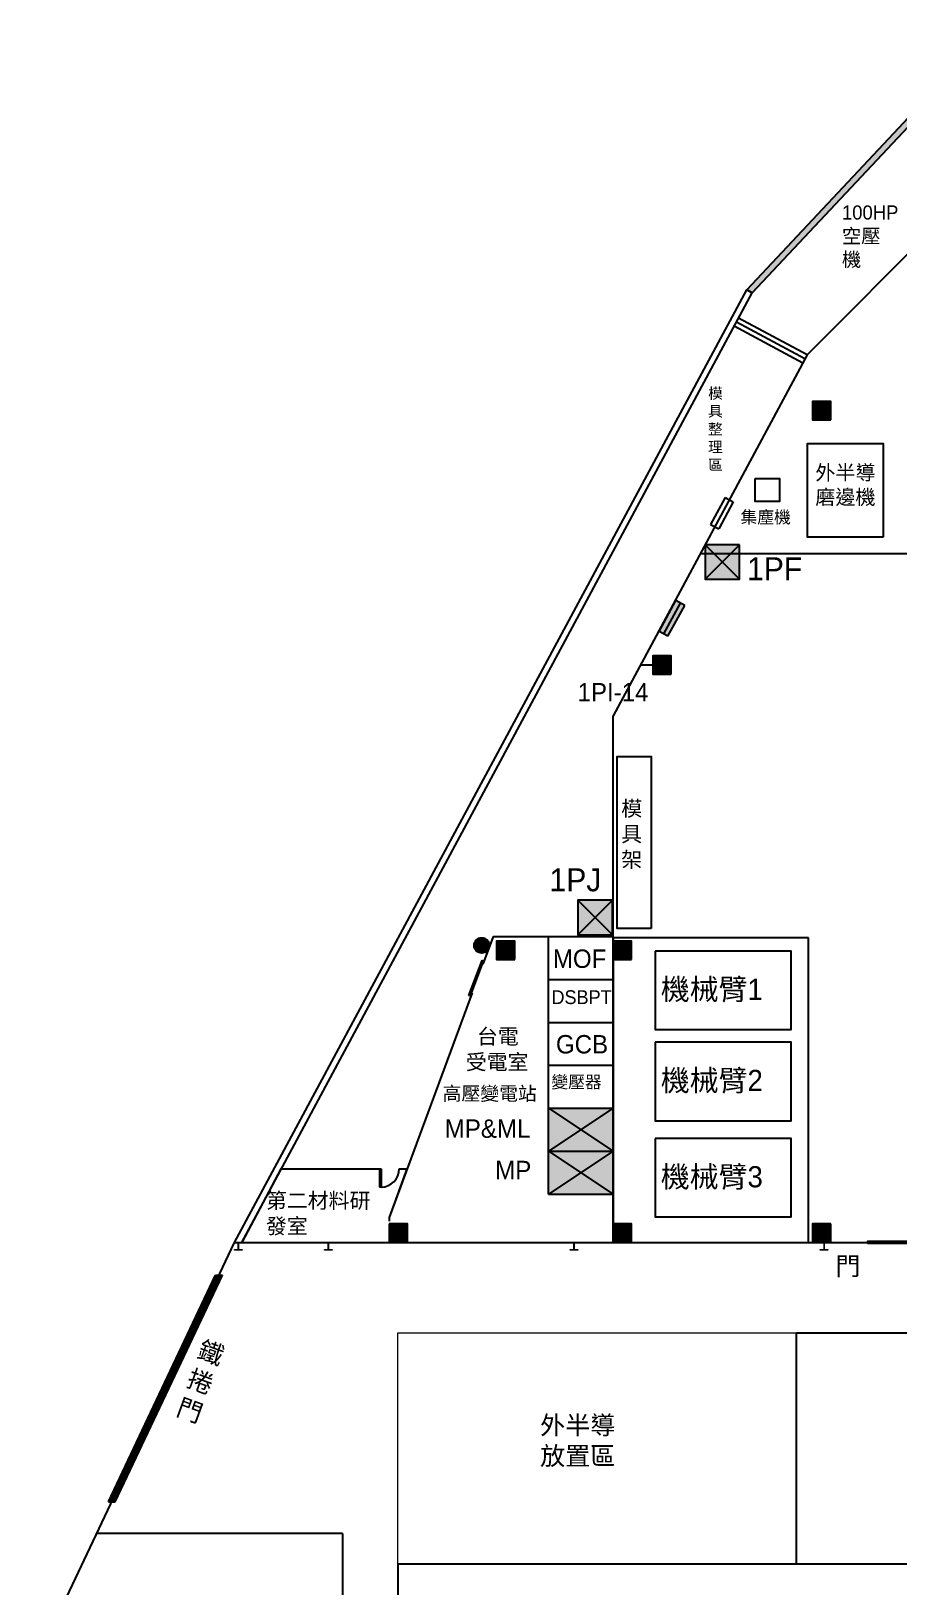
# Model space of a CAD drawing. Header units: millimetres. Extents: x 22594 to 38070, y -3587 to 6205.
# Drawn here: x 22606 to 25435, y 1110 to 6184 of the extents above; entities that cross this region are included whole.
import ezdxf

# ---------------------------------------------------------------- set-up
doc = ezdxf.new("R2010")
doc.units = ezdxf.units.MM
doc.linetypes.add('ACAD_ISO03W100', pattern=[30, 12, -18])
doc.linetypes.add('HIDDEN', pattern=[4.5, 3.5, -1])
doc.layers.get('0').update_dxf_attribs({"lineweight": 25})
doc.layers.add('DIM', color=3, linetype='Continuous', lineweight=13)
doc.layers.add('HID', color=4, linetype='HIDDEN', lineweight=13)
for name, color, linetype in [('圍牆', 27, 'Continuous'), ('柱子', 250, 'Continuous'), ('配電箱', 253, 'Continuous'), ('鐵捲門', 83, 'Continuous')]:
    doc.layers.add(name, color=color, linetype=linetype)
doc.styles.add('CHARDON', font='arial.ttf', dxfattribs={"height": 3})
doc.styles.add('SIMPLEX', font='simplex.shx')
doc.styles.get("Standard").update_dxf_attribs({"font": 'arial.ttf'})

msp = doc.modelspace()

# ---------------------------------------------------------------- hatches: boundary and pattern name
msp.add_hatch(color=5).paths.add_polyline_path([(24099.9, 3202.4, 1), (24049.9, 3202.4, 1)])
h = msp.add_hatch()
h.set_pattern_fill('ANSI31', color=256)
h.set_pattern_definition([(45, (-20507.3048, -1063.8885), (-2.24506403, 2.24506403), [])])
h.paths.add_polyline_path([(25332.6, 2236.9), (25332.6, 2230.9), (25557.6, 2230.9), (25557.6, 2236.9)])
h = msp.add_hatch()
h.set_pattern_fill('ANSI31', color=256)
h.set_pattern_definition([(45, (22161.249, 308.6902), (-2.245064, 2.245064), [])])
h.paths.add_polyline_path([(22880.3, 1388.3), (23229.7, 2127.4), (23218.6, 2127.4), (22869.2, 1388.3)])
h.paths.add_polyline_path([(23218.6, 2127.4), (23207.6, 2127.4), (22858.2, 1388.3), (22869.2, 1388.3)])
at = {"layer": 'DIM'}
h = msp.add_hatch(color=1, dxfattribs=at)
h.dxf.hatch_style = 1
h.paths.add_polyline_path([(23269, 2232.4), (23269, 2233.9), (23281.5, 2233.9), (23294, 2233.9), (23294, 2232.4), (23282, 2232.4), (23282, 2210.4), (23294, 2210.4), (23294, 2208.9), (23269, 2208.9), (23269, 2210.4), (23281, 2210.4), (23281, 2232.4)])
h = msp.add_hatch(color=1, dxfattribs=at)
h.dxf.hatch_style = 1
h.paths.add_polyline_path([(23562.7, 2233.9), (23562.7, 2232.4), (23574.7, 2232.4), (23574.7, 2210.4), (23562.7, 2210.4), (23562.7, 2208.9), (23587.7, 2208.9), (23587.7, 2210.4), (23575.7, 2210.4), (23575.7, 2232.4), (23587.7, 2232.4), (23587.7, 2233.9), (23575.2, 2233.9)])
h = msp.add_hatch(color=1, dxfattribs=at)
h.dxf.hatch_style = 1
h.paths.add_polyline_path([(24363.7, 2232.4), (24363.7, 2233.9), (24376.2, 2233.9), (24388.7, 2233.9), (24388.7, 2232.4), (24376.7, 2232.4), (24376.7, 2210.4), (24388.7, 2210.4), (24388.7, 2208.9), (24363.7, 2208.9), (24363.7, 2210.4), (24375.7, 2210.4), (24375.7, 2232.4)])
h = msp.add_hatch(color=1, dxfattribs=at)
h.dxf.hatch_style = 1
h.paths.add_polyline_path([(25178.7, 2233.9), (25178.7, 2232.4), (25190.7, 2232.4), (25190.7, 2210.4), (25178.7, 2210.4), (25178.7, 2208.9), (25203.7, 2208.9), (25203.7, 2210.4), (25191.7, 2210.4), (25191.7, 2232.4), (25203.7, 2232.4), (25203.7, 2233.9), (25191.2, 2233.9)])
at = {"layer": '圍牆'}
msp.add_hatch(color=256, dxfattribs=at).paths.add_polyline_path([(25738.1, 6163.9), (25729.4, 6163.9), (25729.4, 6183.9), (24939.4, 5340.3), (24957, 5330.9)])
at = {"layer": '柱子'}
for points in [[(25212.9, 4976.4), (25152.9, 4976.4), (25152.9, 4916.4), (25212.9, 4916.4)], [(24692.9, 4146.4), (24632.9, 4146.4), (24632.9, 4086.4), (24692.9, 4086.4)], [(24182.9, 3216.4), (24122.9, 3216.4), (24122.9, 3156.4), (24182.9, 3156.4)], [(24562.9, 3216.4), (24502.9, 3216.4), (24502.9, 3156.4), (24562.9, 3156.4)], [(23832.9, 2293.9), (23772.9, 2293.9), (23772.9, 2233.9), (23832.9, 2233.9)], [(24562.9, 2293.9), (24502.9, 2293.9), (24502.9, 2233.9), (24562.9, 2233.9)], [(25212.9, 2293.9), (25152.9, 2293.9), (25152.9, 2233.9), (25212.9, 2233.9)]]:
    msp.add_hatch(color=7, dxfattribs=at).paths.add_polyline_path(points)
at = {"layer": '配電箱'}
h = msp.add_hatch(color=256, dxfattribs=at)
h.paths.add_polyline_path([(24915.5, 4509.1), (24803, 4509.1), (24859.2, 4452.9)])
h.paths.add_polyline_path([(24803, 4509.1), (24803, 4396.6), (24859.2, 4452.9)])
h.paths.add_polyline_path([(24915.5, 4509.1), (24859.2, 4452.9), (24915.5, 4396.6)])
h.paths.add_polyline_path([(24859.2, 4452.9), (24803, 4396.6), (24915.5, 4396.6)])
h = msp.add_hatch(color=256, dxfattribs=at)
h.paths.add_polyline_path([(24501.2, 3349.4), (24388.7, 3349.4), (24444.9, 3293.1)])
h.paths.add_polyline_path([(24388.7, 3349.4), (24388.7, 3236.9), (24444.9, 3293.1)])
h.paths.add_polyline_path([(24501.2, 3349.4), (24444.9, 3293.1), (24501.2, 3236.9)])
h.paths.add_polyline_path([(24444.9, 3293.1), (24388.7, 3236.9), (24501.2, 3236.9)])
h = msp.add_hatch(color=256, dxfattribs=at)
h.paths.add_polyline_path([(24502.9, 2671.4), (24292.9, 2671.4), (24397.9, 2601.4)])
h.paths.add_polyline_path([(24397.9, 2601.4), (24292.9, 2671.4), (24292.9, 2531.4)])
h.paths.add_polyline_path([(24502.9, 2671.4), (24397.9, 2601.4), (24502.9, 2531.4)])
h.paths.add_polyline_path([(24397.9, 2601.4), (24292.9, 2531.4), (24502.9, 2531.4)])
h.paths.add_polyline_path([(24502.9, 2531.4), (24292.9, 2531.4), (24397.9, 2461.4)])
h.paths.add_polyline_path([(24397.9, 2461.4), (24292.9, 2531.4), (24292.9, 2391.4)])
h.paths.add_polyline_path([(24502.9, 2531.4), (24397.9, 2461.4), (24502.9, 2391.4)])
h.paths.add_polyline_path([(24397.9, 2461.4), (24292.9, 2391.4), (24502.9, 2391.4)])
at = {"layer": '鐵捲門'}
h = msp.add_hatch(color=256, dxfattribs=at)
h.paths.add_polyline_path([(24722, 4318.7), (24707.4, 4326.6), (24652.9, 4226.5), (24667.5, 4218.5)])
h.paths.add_polyline_path([(24736.6, 4310.7), (24722, 4318.7), (24667.5, 4218.5), (24682.1, 4210.6)])

# ---------------------------------------------------------------- linework, layer by layer
at = {"lineweight": -3}
for p, q in [((24939.4, 5340.3), (25729.4, 6183.9)), ((24957, 5330.9), (25738.1, 6163.9)), ((25802.9, 5798.9), (25135.7, 5127.9)), ((23269, 2233.9), (24939.4, 5340.3)), ((23292.7, 2233.9), (24957, 5330.9)), ((25128.6, 5114.7), (24905.4, 5234.7)), ((25135.7, 5127.9), (24912.5, 5248)), ((25121.5, 5101.5), (24898.3, 5221.5)), ((25135.7, 5127.9), (24502.9, 3951.1)), ((24868.5, 4662.8), (24821.2, 4574.7)), ((24868.5, 4662.8), (24821.2, 4574.7)), ((24895, 4648.5), (24847.6, 4560.5)), ((24895, 4648.5), (24847.6, 4560.5)), ((24868.5, 4662.8), (24895, 4648.5)), ((24821.2, 4574.7), (24847.6, 4560.5)), ((24803, 4396.6), (24915.5, 4509.1)), ((24803, 4509.1), (24915.5, 4396.6)), ((24652.9, 4226.5), (24707.4, 4326.6)), ((24722, 4318.7), (24667.5, 4218.5)), ((24736.6, 4310.7), (24707.4, 4326.6)), ((24682.1, 4210.6), (24736.6, 4310.7)), ((24682.1, 4210.6), (24652.9, 4226.5)), ((24632.9, 4116.4), (24591.8, 4116.4)), ((24502.9, 2233.9), (24502.9, 3951.1)), ((24388.7, 3236.9), (24501.2, 3349.4)), ((24388.7, 3349.4), (24501.2, 3236.9)), ((24112.2, 3231.4), (24078.8, 3141.3)), ((24112.2, 3231.4), (24502.9, 3231.4)), ((24292.9, 2391.4), (24292.9, 3231.4)), ((24502.9, 3216.4), (24502.9, 2293.9)), ((24043.9, 3047.2), (23772.9, 2315.4)), ((24292.9, 3091.4), (24502.9, 3091.4)), ((24292.9, 2951.4), (24502.9, 2951.4)), ((24292.9, 2811.4), (24502.9, 2811.4)), ((24292.9, 2671.4), (24502.9, 2671.4)), ((24292.9, 2531.4), (24502.9, 2531.4)), ((23420.4, 2473.3), (23292.7, 2233.9)), ((23420.4, 2473.3), (23746.9, 2473.3)), ((23741.9, 2473.7), (23741.9, 2414.3)), ((23741.9, 2473.7), (23741.9, 2414.3)), ((23746.9, 2473.7), (23746.9, 2414.3)), ((23831.3, 2473.3), (23772.9, 2315.4)), ((23806.2, 2473.3), (23831.3, 2473.3)), ((23746.9, 2414.3), (23741.9, 2414.3)), ((24292.9, 2391.4), (24502.9, 2391.4)), ((23292.7, 2233.9), (27672.9, 2233.9))]:
    msp.add_line(p, q, dxfattribs=at)
for p, q in [((24939.4, 5340.3), (25729.4, 6183.9)), ((25738.1, 6163.9), (24957, 5330.9)), ((24939.4, 5340.3), (24957, 5330.9)), ((24957, 5330.9), (24939.4, 5340.3)), ((24292.9, 2671.4), (24502.9, 2531.4)), ((24502.9, 2671.4), (24292.9, 2531.4)), ((24502.9, 2531.4), (24292.9, 2391.4)), ((24292.9, 2531.4), (24502.9, 2391.4)), ((22606.2, 831.9), (23269, 2233.9)), ((23269, 2233.9), (28398.4, 2233.9)), ((22858.2, 1388.3), (23207.6, 2127.4)), ((22880.3, 1388.3), (23229.7, 2127.4)), ((23207.6, 2127.4), (23229.7, 2127.4)), ((22858.2, 1388.3), (22880.3, 1388.3)), ((23621.2, 1284.7), (23621.2, 639.9)), ((23801.2, 1184.7), (23801.2, 661.9))]:
    msp.add_line(p, q)
at = {"linetype": 'HIDDEN', "lineweight": -3}
msp.add_line((28402.9, 4478.9), (24786.7, 4478.9), dxfattribs=at)
at = {"color": 5}
for p, q in [((24099.9, 3202.4), (24049.9, 3202.4)), ((24074.9, 3227.4), (24074.9, 3177.4))]:
    msp.add_line(p, q, dxfattribs=at)
at = {"linetype": 'ACAD_ISO03W100', "lineweight": -3}
msp.add_line((23772.9, 2315.4), (23772.9, 2233.9), dxfattribs=at)
at = {"color": 0, "linetype": 'ByBlock', "lineweight": -3}
msp.add_line((23269, 2233.9), (23292.7, 2233.9), dxfattribs=at)
at = {"color": 0}
for p, q in [((23621.2, 1284.7), (22820.3, 1284.7)), ((29235.2, 1184.7), (23801.2, 1184.7))]:
    msp.add_line(p, q, dxfattribs=at)
at = {"lineweight": -3}
for points in [[(25212.9, 4916.4), (25212.9, 4976.4), (25152.9, 4976.4), (25152.9, 4916.4), (25212.9, 4916.4)], [(24692.9, 4086.4), (24692.9, 4146.4), (24632.9, 4146.4), (24632.9, 4086.4), (24692.9, 4086.4)], [(24182.9, 3156.4), (24182.9, 3216.4), (24122.9, 3216.4), (24122.9, 3156.4), (24182.9, 3156.4)], [(24562.9, 3156.4), (24562.9, 3216.4), (24502.9, 3216.4), (24502.9, 3156.4), (24562.9, 3156.4)], [(23772.9, 2293.9), (23772.9, 2233.9), (23832.9, 2233.9), (23832.9, 2293.9), (23772.9, 2293.9)], [(24562.9, 2233.9), (24562.9, 2293.9), (24502.9, 2293.9), (24502.9, 2233.9), (24562.9, 2233.9)], [(25212.9, 2293.9), (25152.9, 2293.9), (25152.9, 2233.9), (25212.9, 2233.9), (25212.9, 2293.9)]]:
    msp.add_lwpolyline(points, dxfattribs=at)
for points in [[(25383.1, 4533.7), (25137, 4533.7), (25137, 4838.8), (25383.1, 4838.8)], [(24915.5, 4509.1), (24803, 4509.1), (24803, 4396.6), (24915.5, 4396.6)], [(24501.2, 3349.4), (24388.7, 3349.4), (24388.7, 3236.9), (24501.2, 3236.9)], [(24033.3, 3039.4), (24075.9, 3152.6), (24079.7, 3151.2), (24037.1, 3038)]]:
    msp.add_lwpolyline(points, close=True, dxfattribs=at)
for points in [[(24966.7, 4725.4), (25045.7, 4725.4), (25045.7, 4650.4), (24966.7, 4650.4)], [(24627.7, 3258), (24516.4, 3258), (24516.4, 3818.1), (24627.7, 3818.1)], [(25139.8, 3226.6), (24502.9, 3226.6), (24502.9, 2233.9), (25139.8, 2233.9)], [(24640.8, 3184), (24640.8, 2927.9), (25083.2, 2927.9), (25083.2, 3184)], [(24640.8, 2886.8), (24640.8, 2630.6), (25083.2, 2630.6), (25083.2, 2886.8)], [(24640.8, 2572.8), (24640.8, 2316.7), (25083.2, 2316.7), (25083.2, 2572.8)], [(25332.6, 2230.9), (25557.6, 2230.9), (25557.6, 2236.9), (25332.6, 2236.9)], [(25101.5, 1938.6), (26999.4, 1938.6), (26999.4, 1184.7), (25101.5, 1184.7)]]:
    msp.add_lwpolyline(points, close=True)
at = {"color": 5}
msp.add_circle((24074.9, 3202.4), 25, dxfattribs=at)
at = {"lineweight": -3}
msp.add_arc((23746.9, 2473.7), 59.4, 270, 0, dxfattribs=at)
at = {"layer": 'DIM', "color": 1}
for p, q in [((23269, 2232.4), (23269, 2233.9)), ((23269, 2233.9), (23281.5, 2233.9)), ((23281, 2232.4), (23269, 2232.4)), ((23281, 2210.4), (23281, 2232.4)), ((23281.5, 2233.9), (23294, 2233.9)), ((23294, 2232.4), (23282, 2232.4)), ((23282, 2232.4), (23282, 2210.4)), ((23294, 2233.9), (23294, 2232.4)), ((23562.7, 2232.4), (23562.7, 2233.9)), ((23562.7, 2233.9), (23575.2, 2233.9)), ((23574.7, 2232.4), (23562.7, 2232.4)), ((23574.7, 2210.4), (23574.7, 2232.4)), ((23575.2, 2233.9), (23587.7, 2233.9)), ((23587.7, 2232.4), (23575.7, 2232.4)), ((23575.7, 2232.4), (23575.7, 2210.4)), ((23587.7, 2233.9), (23587.7, 2232.4)), ((24363.7, 2232.4), (24363.7, 2233.9)), ((24363.7, 2233.9), (24376.2, 2233.9)), ((24375.7, 2232.4), (24363.7, 2232.4)), ((24375.7, 2210.4), (24375.7, 2232.4)), ((24376.2, 2233.9), (24388.7, 2233.9)), ((24388.7, 2232.4), (24376.7, 2232.4)), ((24376.7, 2232.4), (24376.7, 2210.4)), ((24388.7, 2233.9), (24388.7, 2232.4)), ((25178.7, 2232.4), (25178.7, 2233.9)), ((25178.7, 2233.9), (25191.2, 2233.9)), ((25190.7, 2232.4), (25178.7, 2232.4)), ((25190.7, 2210.4), (25190.7, 2232.4)), ((25191.2, 2233.9), (25203.7, 2233.9)), ((25203.7, 2232.4), (25191.7, 2232.4)), ((25191.7, 2232.4), (25191.7, 2210.4)), ((25203.7, 2233.9), (25203.7, 2232.4)), ((23269, 2208.9), (23269, 2210.4)), ((23269, 2210.4), (23281, 2210.4)), ((23294, 2208.9), (23269, 2208.9)), ((23282, 2210.4), (23294, 2210.4)), ((23294, 2210.4), (23294, 2208.9)), ((23562.7, 2208.9), (23562.7, 2210.4)), ((23562.7, 2210.4), (23574.7, 2210.4)), ((23587.7, 2208.9), (23562.7, 2208.9)), ((23575.7, 2210.4), (23587.7, 2210.4)), ((23587.7, 2210.4), (23587.7, 2208.9)), ((24363.7, 2208.9), (24363.7, 2210.4)), ((24363.7, 2210.4), (24375.7, 2210.4)), ((24388.7, 2208.9), (24363.7, 2208.9)), ((24376.7, 2210.4), (24388.7, 2210.4)), ((24388.7, 2210.4), (24388.7, 2208.9)), ((25178.7, 2208.9), (25178.7, 2210.4)), ((25178.7, 2210.4), (25190.7, 2210.4)), ((25203.7, 2208.9), (25178.7, 2208.9)), ((25191.7, 2210.4), (25203.7, 2210.4)), ((25203.7, 2210.4), (25203.7, 2208.9))]:
    msp.add_line(p, q, dxfattribs=at)
at = {"layer": 'HID'}
for p, q in [((23801.2, 1184.7), (23801.2, 1938.6)), ((23801.2, 1938.6), (25101.5, 1938.6))]:
    msp.add_line(p, q, dxfattribs=at)

# ---------------------------------------------------------------- texts
at = {"attachment_point": 1}
for s, insert, char_height, width in [('{\\fPMingLiU|b0|i0|c136|p18;100HP空壓機}', (25249.2, 5615.4), 46, 160.371), ('{\\fPMingLiU|b0|i0|c136|p50;機械臂1}', (24658.8, 3093.8), 69, 636.698), ('{\\fPMingLiU|b0|i0|c136|p50;機械臂2}', (24658.8, 2796.5), 69, 636.698), ('{\\fPMingLiU|b0|i0|c136|p50;機械臂3}', (24658.8, 2482.5), 69, 636.698)]:
    msp.add_mtext(s, dxfattribs=dict(at, insert=insert, char_height=char_height, width=width))
at = {"lineweight": -3, "attachment_point": 1, "style": 'SIMPLEX'}
for s, insert, char_height, width in [('{\\fPMingLiU|b0|i0|c136|p18;\\W0.55843; }{\\fPMingLiU|b0|i0|c136|p18;模}\\P{\\fPMingLiU|b0|i0|c136|p18;\\W0.54163; }{\\fPMingLiU|b0|i0|c136|p18;具}\\P{\\fPMingLiU|b0|i0|c136|p18;\\W0.52096; }{\\fPMingLiU|b0|i0|c136|p18;整}\\P{\\fPMingLiU|b0|i0|c136|p18;\\W0.53517; }{\\fPMingLiU|b0|i0|c136|p18;理}\\P{\\fPMingLiU|b0|i0|c136|p18;\\W0.54938; }{\\fPMingLiU|b0|i0|c136|p18;區}', (24805.8, 5020.2), 35, 66.543), ('{\\fPMingLiU|b0|i0|c136|p18;外半導\\P磨邊機}', (25162.3, 4768.3), 48, 231.825), ('{\\fPMingLiU|b0|i0|c136|p18;集塵機}', (24918.8, 4619.1), 40, 317.728), ('{\\f新細明體|b0|i0|c136|p18;1PF}', (24939.9, 4468), 75, 272), ('{\\f新細明體|b0|i0|c136|p18;1PI-14}', (24387.4, 4058), 60, 272), ('{\\f新細明體|b0|i0|c136|p18;1PJ}', (24295.9, 3453.7), 75, 272), ('{\\f新細明體|b0|i0|c136|p18;MOF}', (24306.9, 3189), 60, 272), ('{\\f新細明體|b0|i0|c136|p18;DSBPT}', (24302.3, 3056), 45, 272), ('{\\f新細明體|b0|i0|c136|p18;  台電\\P受電室}', (24022.9, 2930.4), 50, 244), ('{\\f新細明體|b0|i0|c136|p18;GCB}', (24316.9, 2910), 60, 272), ('{\\f新細明體|b0|i0|c136|p18;高壓變電站}', (23947.5, 2741.9), 45, 392), ('{\\f新細明體|b0|i0|c136|p18;變壓器}', (24302.2, 2777), 40, 272), ('{\\f新細明體|b0|i0|c0|p18;MP&ML}', (23954.4, 2635), 60, 272), ('{\\f新細明體|b0|i0|c136|p18;MP}', (24118.8, 2499.9), 60, 272), ('{\\f新細明體|b0|i0|c136|p18;第二材料研發室}', (23371.3, 2395.5), 50, 392)]:
    msp.add_mtext(s, dxfattribs=dict(at, insert=insert, char_height=char_height, width=width))
at = {"attachment_point": 1}
for s, insert, char_height, width, style in [('{\\f新細明體|b0|i0|c136|p18;\\W2.93592;\\W1;模\\P具\\P架}', (24529.7, 3673.9), 50, 92.139, 'SIMPLEX'), ('{\\f新細明體|b0|i0|c136|p18;門}', (25228, 2187), 60, 62.204, 'CHARDON'), ('{\\f新細明體|b0|i0|c136|p18;外半導\\P放置區}', (24265.2, 1667.7), 60, 315.184, 'CHARDON')]:
    msp.add_mtext(s, dxfattribs=dict(at, insert=insert, char_height=char_height, width=width, style=style))
at = {"insert": (23164.1, 1916.6), "char_height": 60, "width": 50.784, "attachment_point": 1, "rotation": 340, "style": 'CHARDON'}
msp.add_mtext('{\\f新細明體|b0|i0|c136|p18;鐵捲門}', dxfattribs=at)

doc.saveas('drawing.dxf')
